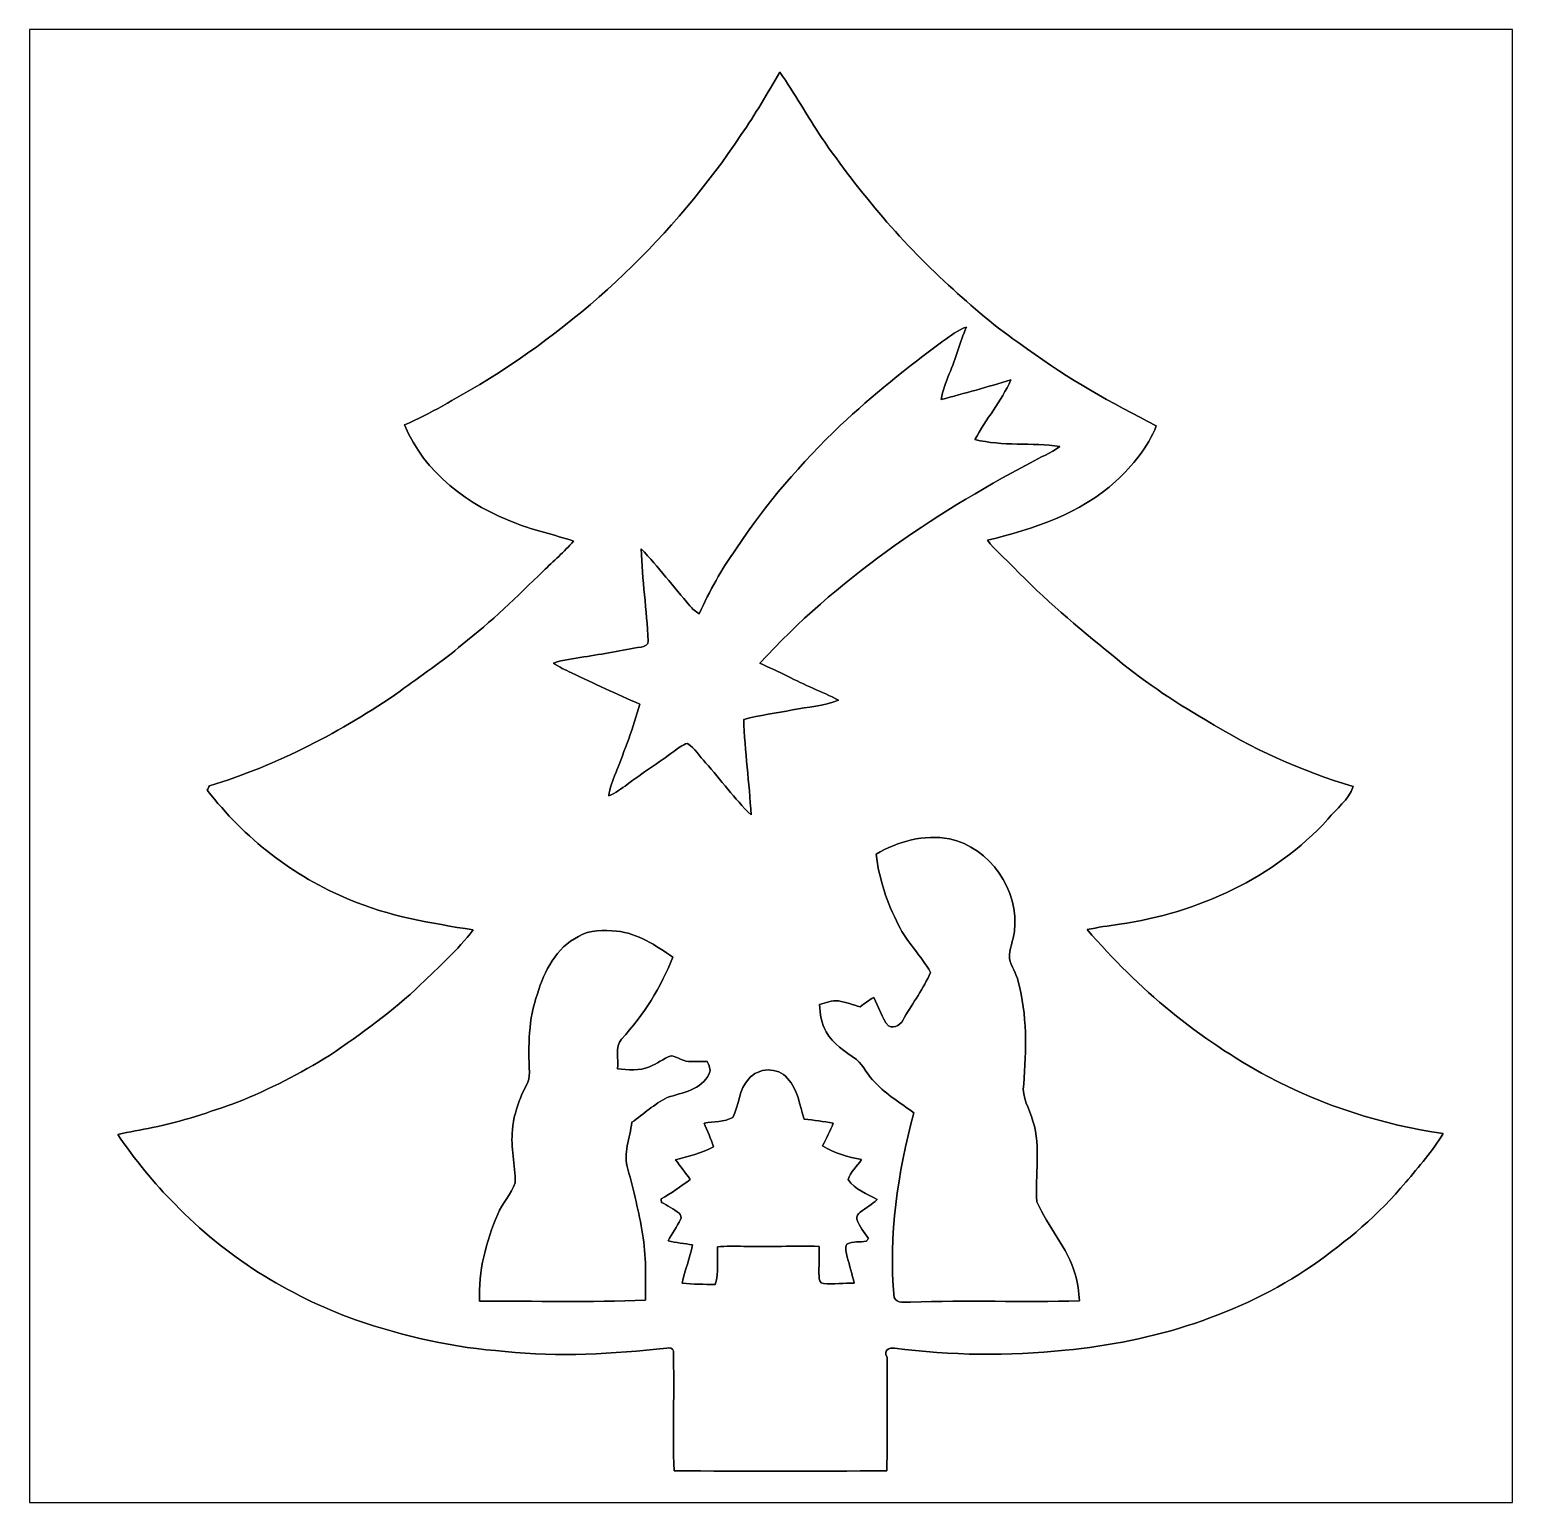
# Model space of a CAD drawing. Header units: centimetres. Extents: x -16.8 to 16.8, y -16.7 to 16.7.
import ezdxf

# ---------------------------------------------------------------- set-up
doc = ezdxf.new("R2010")
doc.units = ezdxf.units.CM
doc.header["$MEASUREMENT"] = 0
doc.layers.add('Layer 1', color=7, linetype='Continuous')

msp = doc.modelspace()

# ---------------------------------------------------------------- linework, layer by layer
at = {"layer": 'Layer 1', "color": 7}
for points, knots in [([(-16.77458, 16.66875), (-16.77458, 16.66875), (16.77458, 16.66875), (16.77458, 16.66875), (16.77458, 16.66875), (16.77458, 16.66875), (16.77458, -16.66875), (16.77458, -16.66875), (16.77458, -16.66875), (16.77458, -16.66875), (-16.77458, -16.66875), (-16.77458, -16.66875), (-16.77458, -16.66875), (-16.77458, -16.66875), (-16.77458, 16.66875), (-16.77458, 16.66875), (-16.77458, 16.66875), (-16.77458, 16.66875), (-16.77458, 16.66875), (-16.77458, 16.66875)], [0, 0, 0, 0, 0.16666667, 0.16666667, 0.16666667, 0.16666667, 0.33333333, 0.33333333, 0.33333333, 0.33333333, 0.5, 0.5, 0.5, 0.5, 0.66666667, 0.66666667, 0.66666667, 0.66666667, 1, 1, 1, 1]), ([(-0.67416, 14.29209), (-2.19816, 12.00115), (-4.23757, 10.06193), (-6.59059, 8.63776), (-6.59059, 8.63776), (-7.15151, 8.32026), (-7.69726, 7.97207), (-8.29345, 7.72125), (-8.29345, 7.72125), (-7.84472, 6.63928), (-6.84036, 5.88257), (-5.76192, 5.4931), (-5.76192, 5.4931), (-5.34282, 5.32059), (-4.89514, 5.23769), (-4.46758, 5.08988), (-4.46758, 5.08988), (-4.67783, 4.84646), (-4.92584, 4.63868), (-5.15338, 4.41254), (-5.15338, 4.41254), (-5.74675, 3.83999), (-6.33166, 3.25543), (-6.98676, 2.75237), (-6.98676, 2.75237), (-7.42738, 2.3622), (-7.92727, 2.05034), (-8.39258, 1.69192), (-8.39258, 1.69192), (-9.71585, 0.77364), (-11.16542, 0.02258), (-12.70847, -0.4505), (-12.70847, -0.4505), (-12.72434, -0.48295), (-12.74022, -0.51611), (-12.75609, -0.54892), (-12.75609, -0.54892), (-11.91754, -1.62384), (-10.81229, -2.50684), (-9.5444, -3.01943), (-9.5444, -3.01943), (-8.65434, -3.40607), (-7.69091, -3.55459), (-6.74088, -3.71087), (-6.74088, -3.71087), (-7.08519, -4.16913), (-7.52228, -4.54625), (-7.92762, -4.94841), (-7.92762, -4.94841), (-8.55557, -5.5559), (-9.27135, -6.06143), (-9.99173, -6.55249), (-9.99173, -6.55249), (-10.65389, -6.96313), (-11.34992, -7.31908), (-12.07206, -7.61153), (-12.07206, -7.61153), (-12.70212, -7.83519), (-13.33818, -8.05039), (-13.99364, -8.18691), (-13.99364, -8.18691), (-14.2561, -8.23842), (-14.52104, -8.27899), (-14.78139, -8.34143), (-14.78139, -8.34143), (-14.39333, -8.90199), (-13.97176, -9.44316), (-13.48211, -9.91905), (-13.48211, -9.91905), (-12.35851, -11.10439), (-10.93188, -11.97681), (-9.404, -12.53984), (-9.404, -12.53984), (-8.30756, -12.90602), (-7.17162, -13.17625), (-6.01521, -13.25069), (-6.01521, -13.25069), (-4.79919, -13.39533), (-3.57293, -13.30325), (-2.35973, -13.17625), (-2.35973, -13.17625), (-2.3047, -13.16602), (-2.21333, -13.1759), (-2.2098, -13.24645), (-2.2098, -13.24645), (-2.18511, -14.1478), (-2.22462, -15.05021), (-2.19393, -15.95226), (-2.19393, -15.95226), (-0.58949, -15.97025), (1.01565, -15.97096), (2.61973, -15.95191), (2.61973, -15.95191), (2.64125, -15.09642), (2.61726, -14.24093), (2.62784, -13.3858), (2.62784, -13.3858), (2.52765, -13.22352), (2.68534, -13.15896), (2.79083, -13.18119), (2.79083, -13.18119), (4.07211, -13.341), (5.3721, -13.3671), (6.65656, -13.22458), (6.65656, -13.22458), (8.63635, -13.0362), (10.60591, -12.43401), (12.25621, -11.30371), (12.25621, -11.30371), (13.02667, -10.76184), (13.75833, -10.15083), (14.36088, -9.42305), (14.36088, -9.42305), (14.66144, -9.06815), (14.97189, -8.71749), (15.21072, -8.31638), (15.21072, -8.31638), (13.82607, -8.12624), (12.4781, -7.68421), (11.24373, -7.0298), (11.24373, -7.0298), (9.68728, -6.19196), (8.30157, -5.04507), (7.15504, -3.7017), (7.15504, -3.7017), (7.39599, -3.65407), (7.63976, -3.61633), (7.88317, -3.5814), (7.88317, -3.5814), (9.65482, -3.33058), (11.38308, -2.53753), (12.59981, -1.20544), (12.59981, -1.20544), (12.79454, -0.96273), (13.06689, -0.77082), (13.17096, -0.46602), (13.17096, -0.46602), (11.99797, -0.11042), (10.86697, 0.38982), (9.83192, 1.0481), (9.83192, 1.0481), (9.08262, 1.47602), (8.36577, 1.96286), (7.70678, 2.5206), (7.70678, 2.5206), (6.93349, 3.14113), (6.17608, 3.78531), (5.48781, 4.50003), (5.48781, 4.50003), (5.28884, 4.70218), (5.06871, 4.88597), (4.89585, 5.1121), (4.89585, 5.1121), (5.93725, 5.36046), (6.99946, 5.71147), (7.80627, 6.44596), (7.80627, 6.44596), (8.17562, 6.80861), (8.5344, 7.20831), (8.71855, 7.69973), (8.71855, 7.69973), (7.71278, 8.21796), (6.71512, 8.763), (5.80531, 9.43927), (5.80531, 9.43927), (5.20771, 9.84074), (4.65067, 10.30076), (4.12432, 10.79112), (4.12432, 10.79112), (2.98838, 11.8043), (2.00589, 12.97834), (1.14124, 14.22894), (1.14124, 14.22894), (0.81844, 14.71471), (0.53622, 15.22836), (0.20108, 15.70531), (0.20108, 15.70531), (-0.08114, 15.22836), (-0.35666, 14.74682), (-0.67416, 14.29209)], [0, 0, 0, 0, 0.02173913, 0.02173913, 0.02173913, 0.02173913, 0.04347826, 0.04347826, 0.04347826, 0.04347826, 0.06521739, 0.06521739, 0.06521739, 0.06521739, 0.08695652, 0.08695652, 0.08695652, 0.08695652, 0.10869565, 0.10869565, 0.10869565, 0.10869565, 0.13043478, 0.13043478, 0.13043478, 0.13043478, 0.15217391, 0.15217391, 0.15217391, 0.15217391, 0.17391304, 0.17391304, 0.17391304, 0.17391304, 0.19565217, 0.19565217, 0.19565217, 0.19565217, 0.2173913, 0.2173913, 0.2173913, 0.2173913, 0.23913043, 0.23913043, 0.23913043, 0.23913043, 0.26086957, 0.26086957, 0.26086957, 0.26086957, 0.2826087, 0.2826087, 0.2826087, 0.2826087, 0.30434783, 0.30434783, 0.30434783, 0.30434783, 0.32608696, 0.32608696, 0.32608696, 0.32608696, 0.34782609, 0.34782609, 0.34782609, 0.34782609, 0.36956522, 0.36956522, 0.36956522, 0.36956522, 0.39130435, 0.39130435, 0.39130435, 0.39130435, 0.41304348, 0.41304348, 0.41304348, 0.41304348, 0.43478261, 0.43478261, 0.43478261, 0.43478261, 0.45652174, 0.45652174, 0.45652174, 0.45652174, 0.47826087, 0.47826087, 0.47826087, 0.47826087, 0.5, 0.5, 0.5, 0.5, 0.52173913, 0.52173913, 0.52173913, 0.52173913, 0.54347826, 0.54347826, 0.54347826, 0.54347826, 0.56521739, 0.56521739, 0.56521739, 0.56521739, 0.58695652, 0.58695652, 0.58695652, 0.58695652, 0.60869565, 0.60869565, 0.60869565, 0.60869565, 0.63043478, 0.63043478, 0.63043478, 0.63043478, 0.65217391, 0.65217391, 0.65217391, 0.65217391, 0.67391304, 0.67391304, 0.67391304, 0.67391304, 0.69565217, 0.69565217, 0.69565217, 0.69565217, 0.7173913, 0.7173913, 0.7173913, 0.7173913, 0.73913043, 0.73913043, 0.73913043, 0.73913043, 0.76086957, 0.76086957, 0.76086957, 0.76086957, 0.7826087, 0.7826087, 0.7826087, 0.7826087, 0.80434783, 0.80434783, 0.80434783, 0.80434783, 0.82608696, 0.82608696, 0.82608696, 0.82608696, 0.84782609, 0.84782609, 0.84782609, 0.84782609, 0.86956522, 0.86956522, 0.86956522, 0.86956522, 0.89130435, 0.89130435, 0.89130435, 0.89130435, 0.91304348, 0.91304348, 0.91304348, 0.91304348, 0.93478261, 0.93478261, 0.93478261, 0.93478261, 0.95652174, 0.95652174, 0.95652174, 0.95652174, 1, 1, 1, 1]), ([(3.88902, 9.61884), (4.06153, 9.73243), (4.22169, 9.87496), (4.42207, 9.93704), (4.42207, 9.93704), (4.27496, 9.58921), (4.18042, 9.22196), (4.03331, 8.87448), (4.03331, 8.87448), (3.95358, 8.68821), (3.88796, 8.49559), (3.84916, 8.29627), (3.84916, 8.29627), (4.37832, 8.43421), (4.90502, 8.58238), (5.4289, 8.73901), (5.4289, 8.73901), (5.21159, 8.25782), (4.86445, 7.85177), (4.61363, 7.38928), (4.61363, 7.38928), (5.24263, 7.23406), (5.90056, 7.32719), (6.53768, 7.23265), (6.53768, 7.23265), (6.33166, 7.08096), (6.09, 6.98959), (5.86846, 6.86435), (5.86846, 6.86435), (3.61879, 5.6709), (1.47426, 4.21464), (-0.25118, 2.32445), (-0.25118, 2.32445), (-0.04128, 2.2292), (0.17074, 2.13748), (0.37606, 2.03165), (0.37606, 2.03165), (0.75071, 1.83515), (1.14688, 1.68275), (1.52541, 1.49401), (1.52541, 1.49401), (1.19874, 1.35184), (0.83397, 1.34197), (0.48895, 1.27), (0.48895, 1.27), (0.12065, 1.19486), (-0.25435, 1.15111), (-0.61807, 1.05622), (-0.61807, 1.05622), (-0.59408, 0.33338), (-0.48542, -0.38312), (-0.45226, -1.1049), (-0.45226, -1.1049), (-0.82726, -0.74154), (-1.13453, -0.31679), (-1.47884, 0.07444), (-1.47884, 0.07444), (-1.61572, 0.21943), (-1.71979, 0.40217), (-1.88983, 0.51188), (-1.88983, 0.51188), (-2.00872, 0.48225), (-2.10256, 0.39793), (-2.20063, 0.32985), (-2.20063, 0.32985), (-2.54459, 0.07126), (-2.91042, -0.15628), (-3.25296, -0.41698), (-3.25296, -0.41698), (-3.38279, -0.51682), (-3.52072, -0.60643), (-3.66783, -0.6791), (-3.66783, -0.6791), (-3.65619, -0.49495), (-3.57823, -0.32597), (-3.51367, -0.15593), (-3.51367, -0.15593), (-3.31223, 0.35525), (-3.11221, 0.86889), (-2.97074, 1.40018), (-2.97074, 1.40018), (-3.48968, 1.62772), (-4.00368, 1.86725), (-4.51556, 2.11102), (-4.51556, 2.11102), (-4.65526, 2.17417), (-4.79354, 2.24084), (-4.92054, 2.32692), (-4.92054, 2.32692), (-4.70112, 2.40912), (-4.46476, 2.42429), (-4.23616, 2.46839), (-4.23616, 2.46839), (-3.80189, 2.53259), (-3.3722, 2.62467), (-2.93829, 2.69275), (-2.93829, 2.69275), (-2.86703, 2.70545), (-2.76648, 2.74426), (-2.77954, 2.83351), (-2.77954, 2.83351), (-2.80846, 3.52884), (-2.91994, 4.21852), (-2.93582, 4.91419), (-2.93582, 4.91419), (-2.5467, 4.50674), (-2.20909, 4.05271), (-1.83833, 3.62867), (-1.83833, 3.62867), (-1.77729, 3.55776), (-1.70427, 3.4985), (-1.62807, 3.44452), (-1.62807, 3.44452), (-1.38783, 3.95605), (-1.12536, 4.45911), (-0.7874, 4.91455), (-0.7874, 4.91455), (-0.12065, 5.93831), (0.69074, 6.86153), (1.5681, 7.70961), (1.5681, 7.70961), (2.30046, 8.39399), (3.08469, 9.02123), (3.88902, 9.61884)], [0, 0, 0, 0, 0.03125, 0.03125, 0.03125, 0.03125, 0.0625, 0.0625, 0.0625, 0.0625, 0.09375, 0.09375, 0.09375, 0.09375, 0.125, 0.125, 0.125, 0.125, 0.15625, 0.15625, 0.15625, 0.15625, 0.1875, 0.1875, 0.1875, 0.1875, 0.21875, 0.21875, 0.21875, 0.21875, 0.25, 0.25, 0.25, 0.25, 0.28125, 0.28125, 0.28125, 0.28125, 0.3125, 0.3125, 0.3125, 0.3125, 0.34375, 0.34375, 0.34375, 0.34375, 0.375, 0.375, 0.375, 0.375, 0.40625, 0.40625, 0.40625, 0.40625, 0.4375, 0.4375, 0.4375, 0.4375, 0.46875, 0.46875, 0.46875, 0.46875, 0.5, 0.5, 0.5, 0.5, 0.53125, 0.53125, 0.53125, 0.53125, 0.5625, 0.5625, 0.5625, 0.5625, 0.59375, 0.59375, 0.59375, 0.59375, 0.625, 0.625, 0.625, 0.625, 0.65625, 0.65625, 0.65625, 0.65625, 0.6875, 0.6875, 0.6875, 0.6875, 0.71875, 0.71875, 0.71875, 0.71875, 0.75, 0.75, 0.75, 0.75, 0.78125, 0.78125, 0.78125, 0.78125, 0.8125, 0.8125, 0.8125, 0.8125, 0.84375, 0.84375, 0.84375, 0.84375, 0.875, 0.875, 0.875, 0.875, 0.90625, 0.90625, 0.90625, 0.90625, 0.9375, 0.9375, 0.9375, 0.9375, 1, 1, 1, 1]), ([(2.37949, -1.99602), (2.87514, -1.70568), (3.46322, -1.5427), (4.03719, -1.64712), (4.03719, -1.64712), (4.95829, -1.84785), (5.62363, -2.81481), (5.50686, -3.74544), (5.50686, -3.74544), (5.47511, -3.9497), (5.39538, -4.14549), (5.39327, -4.35434), (5.39327, -4.35434), (5.43278, -4.53813), (5.55166, -4.69371), (5.59541, -4.87715), (5.59541, -4.87715), (5.79755, -5.63351), (5.77744, -6.42902), (5.71888, -7.20372), (5.71888, -7.20372), (5.66173, -7.50605), (5.86211, -7.7597), (5.92772, -8.04051), (5.92772, -8.04051), (6.11187, -8.63459), (5.97076, -9.26112), (6.01698, -9.86825), (6.01698, -9.86825), (6.26604, -10.4327), (6.70772, -10.90189), (6.8834, -11.50161), (6.8834, -11.50161), (6.95149, -11.6967), (6.95607, -11.90413), (6.98147, -12.10804), (6.98147, -12.10804), (5.70724, -12.14437), (4.43124, -12.09005), (3.15701, -12.13379), (3.15701, -12.13379), (3.04659, -12.12815), (2.84339, -12.17718), (2.79047, -12.0329), (2.79047, -12.0329), (2.6416, -10.62708), (2.87761, -9.20856), (3.22827, -7.8486), (3.22827, -7.8486), (2.93335, -7.62706), (2.6102, -7.44044), (2.35797, -7.16739), (2.35797, -7.16739), (2.19287, -7.01181), (2.10009, -6.79556), (1.93181, -6.64457), (1.93181, -6.64457), (1.68557, -6.45866), (1.39524, -6.30343), (1.25166, -6.01557), (1.25166, -6.01557), (1.12818, -5.83283), (1.11866, -5.61058), (1.09538, -5.39926), (1.09538, -5.39926), (1.23578, -5.35905), (1.38007, -5.30401), (1.52859, -5.31777), (1.52859, -5.31777), (1.6951, -5.34705), (1.85526, -5.40561), (2.01718, -5.45394), (2.01718, -5.45394), (2.11279, -5.37316), (2.21368, -5.29837), (2.32551, -5.24087), (2.32551, -5.24087), (2.43911, -5.45218), (2.49802, -5.69842), (2.65501, -5.88327), (2.65501, -5.88327), (2.79259, -5.96265), (2.96827, -5.83353), (3.0159, -5.69842), (3.0159, -5.69842), (3.21486, -5.35658), (3.45158, -5.0352), (3.61209, -4.67254), (3.61209, -4.67254), (3.40289, -4.29578), (3.07587, -3.99133), (2.88466, -3.60045), (2.88466, -3.60045), (2.63031, -3.09809), (2.4444, -2.55693), (2.37949, -1.99602)], [0, 0, 0, 0, 0.04, 0.04, 0.04, 0.04, 0.08, 0.08, 0.08, 0.08, 0.12, 0.12, 0.12, 0.12, 0.16, 0.16, 0.16, 0.16, 0.2, 0.2, 0.2, 0.2, 0.24, 0.24, 0.24, 0.24, 0.28, 0.28, 0.28, 0.28, 0.32, 0.32, 0.32, 0.32, 0.36, 0.36, 0.36, 0.36, 0.4, 0.4, 0.4, 0.4, 0.44, 0.44, 0.44, 0.44, 0.48, 0.48, 0.48, 0.48, 0.52, 0.52, 0.52, 0.52, 0.56, 0.56, 0.56, 0.56, 0.6, 0.6, 0.6, 0.6, 0.64, 0.64, 0.64, 0.64, 0.68, 0.68, 0.68, 0.68, 0.72, 0.72, 0.72, 0.72, 0.76, 0.76, 0.76, 0.76, 0.8, 0.8, 0.8, 0.8, 0.84, 0.84, 0.84, 0.84, 0.88, 0.88, 0.88, 0.88, 0.92, 0.92, 0.92, 0.92, 1, 1, 1, 1]), ([(-4.35751, -3.86151), (-4.10281, -3.69782), (-3.78354, -3.71404), (-3.49462, -3.73803), (-3.49462, -3.73803), (-3.01696, -3.78636), (-2.60562, -4.06118), (-2.22144, -4.32752), (-2.22144, -4.32752), (-2.49308, -5.00839), (-2.87937, -5.6448), (-3.38102, -6.18102), (-3.38102, -6.18102), (-3.54189, -6.35988), (-3.43676, -6.63681), (-3.47239, -6.85377), (-3.47239, -6.85377), (-3.23109, -6.87458), (-2.97956, -6.90739), (-2.74955, -6.80685), (-2.74955, -6.80685), (-2.57387, -6.75322), (-2.43911, -6.61176), (-2.26166, -6.56414), (-2.26166, -6.56414), (-2.1403, -6.57754), (-2.04011, -6.65127), (-1.92511, -6.68302), (-1.92511, -6.68302), (-1.7653, -6.69114), (-1.60373, -6.68831), (-1.44286, -6.6862), (-1.44286, -6.6862), (-1.41464, -6.77298), (-1.34408, -6.86929), (-1.39771, -6.95995), (-1.39771, -6.95995), (-1.56598, -7.33601), (-2.00519, -7.39105), (-2.34844, -7.50358), (-2.34844, -7.50358), (-2.63807, -7.65563), (-2.88466, -7.87329), (-3.14678, -8.06591), (-3.14678, -8.06591), (-3.19405, -8.41693), (-3.35245, -8.77535), (-3.23885, -9.12954), (-3.23885, -9.12954), (-3.10444, -9.61072), (-2.99226, -10.09791), (-2.90477, -10.59004), (-2.90477, -10.59004), (-2.82116, -11.08569), (-2.8388, -11.59016), (-2.83916, -12.09111), (-2.83916, -12.09111), (-4.08975, -12.14826), (-5.34282, -12.10557), (-6.59412, -12.11686), (-6.59412, -12.11686), (-6.62728, -11.43811), (-6.4449, -10.76784), (-6.18349, -10.14765), (-6.18349, -10.14765), (-6.07942, -9.89365), (-5.87163, -9.69327), (-5.78732, -9.43222), (-5.78732, -9.43222), (-5.78379, -9.03287), (-5.89844, -8.63565), (-5.84729, -8.23595), (-5.84729, -8.23595), (-5.836, -7.97913), (-5.75345, -7.73289), (-5.66349, -7.49512), (-5.66349, -7.49512), (-5.59364, -7.31026), (-5.45183, -7.14834), (-5.4677, -6.93737), (-5.4677, -6.93737), (-5.49346, -6.34048), (-5.48993, -5.72699), (-5.28708, -5.15726), (-5.28708, -5.15726), (-5.12868, -4.64326), (-4.86093, -4.11057), (-4.35751, -3.86151)], [0, 0, 0, 0, 0.04347826, 0.04347826, 0.04347826, 0.04347826, 0.08695652, 0.08695652, 0.08695652, 0.08695652, 0.13043478, 0.13043478, 0.13043478, 0.13043478, 0.17391304, 0.17391304, 0.17391304, 0.17391304, 0.2173913, 0.2173913, 0.2173913, 0.2173913, 0.26086957, 0.26086957, 0.26086957, 0.26086957, 0.30434783, 0.30434783, 0.30434783, 0.30434783, 0.34782609, 0.34782609, 0.34782609, 0.34782609, 0.39130435, 0.39130435, 0.39130435, 0.39130435, 0.43478261, 0.43478261, 0.43478261, 0.43478261, 0.47826087, 0.47826087, 0.47826087, 0.47826087, 0.52173913, 0.52173913, 0.52173913, 0.52173913, 0.56521739, 0.56521739, 0.56521739, 0.56521739, 0.60869565, 0.60869565, 0.60869565, 0.60869565, 0.65217391, 0.65217391, 0.65217391, 0.65217391, 0.69565217, 0.69565217, 0.69565217, 0.69565217, 0.73913043, 0.73913043, 0.73913043, 0.73913043, 0.7826087, 0.7826087, 0.7826087, 0.7826087, 0.82608696, 0.82608696, 0.82608696, 0.82608696, 0.86956522, 0.86956522, 0.86956522, 0.86956522, 0.91304348, 0.91304348, 0.91304348, 0.91304348, 1, 1, 1, 1]), ([(-0.50271, -7.08272), (-0.29281, -6.82554), (0.15875, -6.8072), (0.37253, -7.07108), (0.37253, -7.07108), (0.61524, -7.3212), (0.63923, -7.67891), (0.75318, -7.99112), (0.75318, -7.99112), (0.97084, -8.0197), (1.18851, -8.04827), (1.40547, -8.0832), (1.40547, -8.0832), (1.34408, -8.26206), (1.25024, -8.42716), (1.16805, -8.59684), (1.16805, -8.59684), (1.43757, -8.76265), (1.74025, -8.85543), (2.04929, -8.91081), (2.04929, -8.91081), (1.95263, -9.06357), (1.79141, -9.18104), (1.74378, -9.36096), (1.74378, -9.36096), (1.89971, -9.58709), (2.17346, -9.68446), (2.40559, -9.81463), (2.40559, -9.81463), (2.28847, -9.9254), (2.14595, -10.00231), (2.02001, -10.10144), (2.02001, -10.10144), (1.97344, -10.13813), (1.92405, -10.1981), (1.94486, -10.26125), (1.94486, -10.26125), (1.99143, -10.42599), (2.11208, -10.55511), (2.2038, -10.69622), (2.2038, -10.69622), (2.19251, -10.71174), (2.16994, -10.74244), (2.15865, -10.75796), (2.15865, -10.75796), (2.01224, -10.77807), (1.85455, -10.76219), (1.71556, -10.82181), (1.71556, -10.82181), (1.6704, -10.916), (1.70145, -11.02148), (1.72544, -11.11709), (1.72544, -11.11709), (1.77941, -11.31394), (1.83586, -11.50973), (1.88454, -11.70869), (1.88454, -11.70869), (1.65206, -11.69952), (1.41852, -11.73515), (1.18674, -11.71257), (1.18674, -11.71257), (1.10208, -11.71187), (1.09291, -11.61874), (1.08761, -11.55488), (1.08761, -11.55488), (1.07915, -11.32734), (1.09679, -11.10086), (1.08832, -10.87367), (1.08832, -10.87367), (0.51964, -10.85215), (-0.04974, -10.8966), (-0.61842, -10.87332), (-0.61842, -10.87332), (-0.81703, -10.86167), (-1.016, -10.87014), (-1.21426, -10.88108), (-1.21426, -10.88108), (-1.21426, -11.16612), (-1.18251, -11.46069), (-1.26118, -11.73974), (-1.26118, -11.73974), (-1.51059, -11.73057), (-1.76036, -11.73551), (-2.00836, -11.70834), (-2.00836, -11.70834), (-1.95086, -11.41307), (-1.83198, -11.13437), (-1.77659, -10.8391), (-1.77659, -10.8391), (-1.96074, -10.81405), (-2.14418, -10.78442), (-2.32692, -10.7509), (-2.32692, -10.7509), (-2.24931, -10.58051), (-2.12266, -10.43728), (-2.04788, -10.26583), (-2.04788, -10.26583), (-2.01754, -10.2168), (-2.04576, -10.16176), (-2.08033, -10.12507), (-2.08033, -10.12507), (-2.20239, -10.02594), (-2.33856, -9.94869), (-2.47791, -9.87778), (-2.47791, -9.87778), (-2.47968, -9.85873), (-2.48356, -9.81992), (-2.48532, -9.80052), (-2.48532, -9.80052), (-2.25743, -9.66576), (-2.03588, -9.51971), (-1.82563, -9.35884), (-1.82563, -9.35884), (-1.93428, -9.20856), (-2.05176, -9.06427), (-2.15865, -8.91293), (-2.15865, -8.91293), (-1.86549, -8.84379), (-1.57445, -8.75877), (-1.30387, -8.62436), (-1.30387, -8.62436), (-1.35749, -8.43739), (-1.44039, -8.261), (-1.51377, -8.08143), (-1.51377, -8.08143), (-1.30069, -8.04404), (-1.05481, -8.06626), (-0.86431, -7.95479), (-0.86431, -7.95479), (-0.71684, -7.67786), (-0.73413, -7.31732), (-0.50271, -7.08272)], [0, 0, 0, 0, 0.02941176, 0.02941176, 0.02941176, 0.02941176, 0.05882353, 0.05882353, 0.05882353, 0.05882353, 0.08823529, 0.08823529, 0.08823529, 0.08823529, 0.11764706, 0.11764706, 0.11764706, 0.11764706, 0.14705882, 0.14705882, 0.14705882, 0.14705882, 0.17647059, 0.17647059, 0.17647059, 0.17647059, 0.20588235, 0.20588235, 0.20588235, 0.20588235, 0.23529412, 0.23529412, 0.23529412, 0.23529412, 0.26470588, 0.26470588, 0.26470588, 0.26470588, 0.29411765, 0.29411765, 0.29411765, 0.29411765, 0.32352941, 0.32352941, 0.32352941, 0.32352941, 0.35294118, 0.35294118, 0.35294118, 0.35294118, 0.38235294, 0.38235294, 0.38235294, 0.38235294, 0.41176471, 0.41176471, 0.41176471, 0.41176471, 0.44117647, 0.44117647, 0.44117647, 0.44117647, 0.47058824, 0.47058824, 0.47058824, 0.47058824, 0.5, 0.5, 0.5, 0.5, 0.52941176, 0.52941176, 0.52941176, 0.52941176, 0.55882353, 0.55882353, 0.55882353, 0.55882353, 0.58823529, 0.58823529, 0.58823529, 0.58823529, 0.61764706, 0.61764706, 0.61764706, 0.61764706, 0.64705882, 0.64705882, 0.64705882, 0.64705882, 0.67647059, 0.67647059, 0.67647059, 0.67647059, 0.70588235, 0.70588235, 0.70588235, 0.70588235, 0.73529412, 0.73529412, 0.73529412, 0.73529412, 0.76470588, 0.76470588, 0.76470588, 0.76470588, 0.79411765, 0.79411765, 0.79411765, 0.79411765, 0.82352941, 0.82352941, 0.82352941, 0.82352941, 0.85294118, 0.85294118, 0.85294118, 0.85294118, 0.88235294, 0.88235294, 0.88235294, 0.88235294, 0.91176471, 0.91176471, 0.91176471, 0.91176471, 0.94117647, 0.94117647, 0.94117647, 0.94117647, 1, 1, 1, 1])]:
    msp.add_open_spline(points, degree=3, knots=knots, dxfattribs=at)
at = {"layer": 'Layer 1', "color": 253}
for points, knots in [([(-0.67416, 14.29209), (-0.35666, 14.74682), (-0.08114, 15.22836), (0.20108, 15.70531), (0.20108, 15.70531), (0.53622, 15.22836), (0.81844, 14.71471), (1.14124, 14.22894), (1.14124, 14.22894), (2.00589, 12.97834), (2.98838, 11.8043), (4.12432, 10.79112), (4.12432, 10.79112), (4.65067, 10.30076), (5.20771, 9.84074), (5.80531, 9.43927), (5.80531, 9.43927), (6.71512, 8.763), (7.71278, 8.21796), (8.71855, 7.69973), (8.71855, 7.69973), (8.5344, 7.20831), (8.17562, 6.80861), (7.80627, 6.44596), (7.80627, 6.44596), (6.99946, 5.71147), (5.93725, 5.36046), (4.89585, 5.1121), (4.89585, 5.1121), (5.06871, 4.88597), (5.28884, 4.70218), (5.48781, 4.50003), (5.48781, 4.50003), (6.17608, 3.78531), (6.93349, 3.14113), (7.70678, 2.5206), (7.70678, 2.5206), (8.36577, 1.96286), (9.08262, 1.47602), (9.83192, 1.0481), (9.83192, 1.0481), (10.86697, 0.38982), (11.99797, -0.11042), (13.17096, -0.46602), (13.17096, -0.46602), (13.06689, -0.77082), (12.79454, -0.96273), (12.59981, -1.20544), (12.59981, -1.20544), (11.38308, -2.53753), (9.65482, -3.33058), (7.88317, -3.5814), (7.88317, -3.5814), (7.63976, -3.61633), (7.39599, -3.65407), (7.15504, -3.7017), (7.15504, -3.7017), (8.30157, -5.04507), (9.68728, -6.19196), (11.24373, -7.0298), (11.24373, -7.0298), (12.4781, -7.68421), (13.82607, -8.12624), (15.21072, -8.31638), (15.21072, -8.31638), (14.97189, -8.71749), (14.66144, -9.06815), (14.36088, -9.42305), (14.36088, -9.42305), (13.75833, -10.15083), (13.02667, -10.76184), (12.25621, -11.30371), (12.25621, -11.30371), (10.60591, -12.43401), (8.63635, -13.0362), (6.65656, -13.22458), (6.65656, -13.22458), (5.3721, -13.3671), (4.07211, -13.341), (2.79083, -13.18119), (2.79083, -13.18119), (2.68534, -13.15896), (2.52765, -13.22352), (2.62784, -13.3858), (2.62784, -13.3858), (2.61726, -14.24093), (2.64125, -15.09642), (2.61973, -15.95191), (2.61973, -15.95191), (1.01565, -15.97096), (-0.58949, -15.97025), (-2.19393, -15.95226), (-2.19393, -15.95226), (-2.22462, -15.05021), (-2.18511, -14.1478), (-2.2098, -13.24645), (-2.2098, -13.24645), (-2.21333, -13.1759), (-2.3047, -13.16602), (-2.35973, -13.17625), (-2.35973, -13.17625), (-3.57293, -13.30325), (-4.79919, -13.39533), (-6.01521, -13.25069), (-6.01521, -13.25069), (-7.17162, -13.17625), (-8.30756, -12.90602), (-9.404, -12.53984), (-9.404, -12.53984), (-10.93188, -11.97681), (-12.35851, -11.10439), (-13.48211, -9.91905), (-13.48211, -9.91905), (-13.97176, -9.44316), (-14.39333, -8.90199), (-14.78139, -8.34143), (-14.78139, -8.34143), (-14.52104, -8.27899), (-14.2561, -8.23842), (-13.99364, -8.18691), (-13.99364, -8.18691), (-13.33818, -8.05039), (-12.70212, -7.83519), (-12.07206, -7.61153), (-12.07206, -7.61153), (-11.34992, -7.31908), (-10.65389, -6.96313), (-9.99173, -6.55249), (-9.99173, -6.55249), (-9.27135, -6.06143), (-8.55557, -5.5559), (-7.92762, -4.94841), (-7.92762, -4.94841), (-7.52228, -4.54625), (-7.08519, -4.16913), (-6.74088, -3.71087), (-6.74088, -3.71087), (-7.69091, -3.55459), (-8.65434, -3.40607), (-9.5444, -3.01943), (-9.5444, -3.01943), (-10.81229, -2.50684), (-11.91754, -1.62384), (-12.75609, -0.54892), (-12.75609, -0.54892), (-12.74022, -0.51611), (-12.72434, -0.48295), (-12.70847, -0.4505), (-12.70847, -0.4505), (-11.16542, 0.02258), (-9.71585, 0.77364), (-8.39258, 1.69192), (-8.39258, 1.69192), (-7.92727, 2.05034), (-7.42738, 2.3622), (-6.98676, 2.75237), (-6.98676, 2.75237), (-6.33166, 3.25543), (-5.74675, 3.83999), (-5.15338, 4.41254), (-5.15338, 4.41254), (-4.92584, 4.63868), (-4.67783, 4.84646), (-4.46758, 5.08988), (-4.46758, 5.08988), (-4.89514, 5.23769), (-5.34282, 5.32059), (-5.76192, 5.4931), (-5.76192, 5.4931), (-6.84036, 5.88257), (-7.84472, 6.63928), (-8.29345, 7.72125), (-8.29345, 7.72125), (-7.69726, 7.97207), (-7.15151, 8.32026), (-6.59059, 8.63776), (-6.59059, 8.63776), (-4.23757, 10.06193), (-2.19816, 12.00115), (-0.67416, 14.29209), (-0.67416, 14.29209), (-0.67416, 14.29209), (-0.67416, 14.29209), (-0.67416, 14.29209)], [0, 0, 0, 0, 0.0212766, 0.0212766, 0.0212766, 0.0212766, 0.04255319, 0.04255319, 0.04255319, 0.04255319, 0.06382979, 0.06382979, 0.06382979, 0.06382979, 0.08510638, 0.08510638, 0.08510638, 0.08510638, 0.10638298, 0.10638298, 0.10638298, 0.10638298, 0.12765957, 0.12765957, 0.12765957, 0.12765957, 0.14893617, 0.14893617, 0.14893617, 0.14893617, 0.17021277, 0.17021277, 0.17021277, 0.17021277, 0.19148936, 0.19148936, 0.19148936, 0.19148936, 0.21276596, 0.21276596, 0.21276596, 0.21276596, 0.23404255, 0.23404255, 0.23404255, 0.23404255, 0.25531915, 0.25531915, 0.25531915, 0.25531915, 0.27659574, 0.27659574, 0.27659574, 0.27659574, 0.29787234, 0.29787234, 0.29787234, 0.29787234, 0.31914894, 0.31914894, 0.31914894, 0.31914894, 0.34042553, 0.34042553, 0.34042553, 0.34042553, 0.36170213, 0.36170213, 0.36170213, 0.36170213, 0.38297872, 0.38297872, 0.38297872, 0.38297872, 0.40425532, 0.40425532, 0.40425532, 0.40425532, 0.42553191, 0.42553191, 0.42553191, 0.42553191, 0.44680851, 0.44680851, 0.44680851, 0.44680851, 0.46808511, 0.46808511, 0.46808511, 0.46808511, 0.4893617, 0.4893617, 0.4893617, 0.4893617, 0.5106383, 0.5106383, 0.5106383, 0.5106383, 0.53191489, 0.53191489, 0.53191489, 0.53191489, 0.55319149, 0.55319149, 0.55319149, 0.55319149, 0.57446809, 0.57446809, 0.57446809, 0.57446809, 0.59574468, 0.59574468, 0.59574468, 0.59574468, 0.61702128, 0.61702128, 0.61702128, 0.61702128, 0.63829787, 0.63829787, 0.63829787, 0.63829787, 0.65957447, 0.65957447, 0.65957447, 0.65957447, 0.68085106, 0.68085106, 0.68085106, 0.68085106, 0.70212766, 0.70212766, 0.70212766, 0.70212766, 0.72340426, 0.72340426, 0.72340426, 0.72340426, 0.74468085, 0.74468085, 0.74468085, 0.74468085, 0.76595745, 0.76595745, 0.76595745, 0.76595745, 0.78723404, 0.78723404, 0.78723404, 0.78723404, 0.80851064, 0.80851064, 0.80851064, 0.80851064, 0.82978723, 0.82978723, 0.82978723, 0.82978723, 0.85106383, 0.85106383, 0.85106383, 0.85106383, 0.87234043, 0.87234043, 0.87234043, 0.87234043, 0.89361702, 0.89361702, 0.89361702, 0.89361702, 0.91489362, 0.91489362, 0.91489362, 0.91489362, 0.93617021, 0.93617021, 0.93617021, 0.93617021, 0.95744681, 0.95744681, 0.95744681, 0.95744681, 1, 1, 1, 1]), ([(3.88902, 9.61884), (3.08469, 9.02123), (2.30046, 8.39399), (1.5681, 7.70961), (1.5681, 7.70961), (0.69074, 6.86153), (-0.12065, 5.93831), (-0.7874, 4.91455), (-0.7874, 4.91455), (-1.12536, 4.45911), (-1.38783, 3.95605), (-1.62807, 3.44452), (-1.62807, 3.44452), (-1.70427, 3.4985), (-1.77729, 3.55776), (-1.83833, 3.62867), (-1.83833, 3.62867), (-2.20909, 4.05271), (-2.5467, 4.50674), (-2.93582, 4.91419), (-2.93582, 4.91419), (-2.91994, 4.21852), (-2.80846, 3.52884), (-2.77954, 2.83351), (-2.77954, 2.83351), (-2.76648, 2.74426), (-2.86703, 2.70545), (-2.93829, 2.69275), (-2.93829, 2.69275), (-3.3722, 2.62467), (-3.80189, 2.53259), (-4.23616, 2.46839), (-4.23616, 2.46839), (-4.46476, 2.42429), (-4.70112, 2.40912), (-4.92054, 2.32692), (-4.92054, 2.32692), (-4.79354, 2.24084), (-4.65526, 2.17417), (-4.51556, 2.11102), (-4.51556, 2.11102), (-4.00368, 1.86725), (-3.48968, 1.62772), (-2.97074, 1.40018), (-2.97074, 1.40018), (-3.11221, 0.86889), (-3.31223, 0.35525), (-3.51367, -0.15593), (-3.51367, -0.15593), (-3.57823, -0.32597), (-3.65619, -0.49495), (-3.66783, -0.6791), (-3.66783, -0.6791), (-3.52072, -0.60643), (-3.38279, -0.51682), (-3.25296, -0.41698), (-3.25296, -0.41698), (-2.91042, -0.15628), (-2.54459, 0.07126), (-2.20063, 0.32985), (-2.20063, 0.32985), (-2.10256, 0.39793), (-2.00872, 0.48225), (-1.88983, 0.51188), (-1.88983, 0.51188), (-1.71979, 0.40217), (-1.61572, 0.21943), (-1.47884, 0.07444), (-1.47884, 0.07444), (-1.13453, -0.31679), (-0.82726, -0.74154), (-0.45226, -1.1049), (-0.45226, -1.1049), (-0.48542, -0.38312), (-0.59408, 0.33338), (-0.61807, 1.05622), (-0.61807, 1.05622), (-0.25435, 1.15111), (0.12065, 1.19486), (0.48895, 1.27), (0.48895, 1.27), (0.83397, 1.34197), (1.19874, 1.35184), (1.52541, 1.49401), (1.52541, 1.49401), (1.14688, 1.68275), (0.75071, 1.83515), (0.37606, 2.03165), (0.37606, 2.03165), (0.17074, 2.13748), (-0.04128, 2.2292), (-0.25118, 2.32445), (-0.25118, 2.32445), (1.47426, 4.21464), (3.61879, 5.6709), (5.86846, 6.86435), (5.86846, 6.86435), (6.09, 6.98959), (6.33166, 7.08096), (6.53768, 7.23265), (6.53768, 7.23265), (5.90056, 7.32719), (5.24263, 7.23406), (4.61363, 7.38928), (4.61363, 7.38928), (4.86445, 7.85177), (5.21159, 8.25782), (5.4289, 8.73901), (5.4289, 8.73901), (4.90502, 8.58238), (4.37832, 8.43421), (3.84916, 8.29627), (3.84916, 8.29627), (3.88796, 8.49559), (3.95358, 8.68821), (4.03331, 8.87448), (4.03331, 8.87448), (4.18042, 9.22196), (4.27496, 9.58921), (4.42207, 9.93704), (4.42207, 9.93704), (4.22169, 9.87496), (4.06153, 9.73243), (3.88902, 9.61884), (3.88902, 9.61884), (3.88902, 9.61884), (3.88902, 9.61884), (3.88902, 9.61884)], [0, 0, 0, 0, 0.03030303, 0.03030303, 0.03030303, 0.03030303, 0.06060606, 0.06060606, 0.06060606, 0.06060606, 0.09090909, 0.09090909, 0.09090909, 0.09090909, 0.12121212, 0.12121212, 0.12121212, 0.12121212, 0.15151515, 0.15151515, 0.15151515, 0.15151515, 0.18181818, 0.18181818, 0.18181818, 0.18181818, 0.21212121, 0.21212121, 0.21212121, 0.21212121, 0.24242424, 0.24242424, 0.24242424, 0.24242424, 0.27272727, 0.27272727, 0.27272727, 0.27272727, 0.3030303, 0.3030303, 0.3030303, 0.3030303, 0.33333333, 0.33333333, 0.33333333, 0.33333333, 0.36363636, 0.36363636, 0.36363636, 0.36363636, 0.39393939, 0.39393939, 0.39393939, 0.39393939, 0.42424242, 0.42424242, 0.42424242, 0.42424242, 0.45454545, 0.45454545, 0.45454545, 0.45454545, 0.48484848, 0.48484848, 0.48484848, 0.48484848, 0.51515152, 0.51515152, 0.51515152, 0.51515152, 0.54545455, 0.54545455, 0.54545455, 0.54545455, 0.57575758, 0.57575758, 0.57575758, 0.57575758, 0.60606061, 0.60606061, 0.60606061, 0.60606061, 0.63636364, 0.63636364, 0.63636364, 0.63636364, 0.66666667, 0.66666667, 0.66666667, 0.66666667, 0.6969697, 0.6969697, 0.6969697, 0.6969697, 0.72727273, 0.72727273, 0.72727273, 0.72727273, 0.75757576, 0.75757576, 0.75757576, 0.75757576, 0.78787879, 0.78787879, 0.78787879, 0.78787879, 0.81818182, 0.81818182, 0.81818182, 0.81818182, 0.84848485, 0.84848485, 0.84848485, 0.84848485, 0.87878788, 0.87878788, 0.87878788, 0.87878788, 0.90909091, 0.90909091, 0.90909091, 0.90909091, 0.93939394, 0.93939394, 0.93939394, 0.93939394, 1, 1, 1, 1]), ([(2.37949, -1.99602), (2.4444, -2.55693), (2.63031, -3.09809), (2.88466, -3.60045), (2.88466, -3.60045), (3.07587, -3.99133), (3.40289, -4.29578), (3.61209, -4.67254), (3.61209, -4.67254), (3.45158, -5.0352), (3.21486, -5.35658), (3.0159, -5.69842), (3.0159, -5.69842), (2.96827, -5.83353), (2.79259, -5.96265), (2.65501, -5.88327), (2.65501, -5.88327), (2.49802, -5.69842), (2.43911, -5.45218), (2.32551, -5.24087), (2.32551, -5.24087), (2.21368, -5.29837), (2.11279, -5.37316), (2.01718, -5.45394), (2.01718, -5.45394), (1.85526, -5.40561), (1.6951, -5.34705), (1.52859, -5.31777), (1.52859, -5.31777), (1.38007, -5.30401), (1.23578, -5.35905), (1.09538, -5.39926), (1.09538, -5.39926), (1.11866, -5.61058), (1.12818, -5.83283), (1.25166, -6.01557), (1.25166, -6.01557), (1.39524, -6.30343), (1.68557, -6.45866), (1.93181, -6.64457), (1.93181, -6.64457), (2.10009, -6.79556), (2.19287, -7.01181), (2.35797, -7.16739), (2.35797, -7.16739), (2.6102, -7.44044), (2.93335, -7.62706), (3.22827, -7.8486), (3.22827, -7.8486), (2.87761, -9.20856), (2.6416, -10.62708), (2.79047, -12.0329), (2.79047, -12.0329), (2.84339, -12.17718), (3.04659, -12.12815), (3.15701, -12.13379), (3.15701, -12.13379), (4.43124, -12.09005), (5.70724, -12.14437), (6.98147, -12.10804), (6.98147, -12.10804), (6.95607, -11.90413), (6.95149, -11.6967), (6.8834, -11.50161), (6.8834, -11.50161), (6.70772, -10.90189), (6.26604, -10.4327), (6.01698, -9.86825), (6.01698, -9.86825), (5.97076, -9.26112), (6.11187, -8.63459), (5.92772, -8.04051), (5.92772, -8.04051), (5.86211, -7.7597), (5.66173, -7.50605), (5.71888, -7.20372), (5.71888, -7.20372), (5.77744, -6.42902), (5.79755, -5.63351), (5.59541, -4.87715), (5.59541, -4.87715), (5.55166, -4.69371), (5.43278, -4.53813), (5.39327, -4.35434), (5.39327, -4.35434), (5.39538, -4.14549), (5.47511, -3.9497), (5.50686, -3.74544), (5.50686, -3.74544), (5.62363, -2.81481), (4.95829, -1.84785), (4.03719, -1.64712), (4.03719, -1.64712), (3.46322, -1.5427), (2.87514, -1.70568), (2.37949, -1.99602), (2.37949, -1.99602), (2.37949, -1.99602), (2.37949, -1.99602), (2.37949, -1.99602)], [0, 0, 0, 0, 0.03846154, 0.03846154, 0.03846154, 0.03846154, 0.07692308, 0.07692308, 0.07692308, 0.07692308, 0.11538462, 0.11538462, 0.11538462, 0.11538462, 0.15384615, 0.15384615, 0.15384615, 0.15384615, 0.19230769, 0.19230769, 0.19230769, 0.19230769, 0.23076923, 0.23076923, 0.23076923, 0.23076923, 0.26923077, 0.26923077, 0.26923077, 0.26923077, 0.30769231, 0.30769231, 0.30769231, 0.30769231, 0.34615385, 0.34615385, 0.34615385, 0.34615385, 0.38461538, 0.38461538, 0.38461538, 0.38461538, 0.42307692, 0.42307692, 0.42307692, 0.42307692, 0.46153846, 0.46153846, 0.46153846, 0.46153846, 0.5, 0.5, 0.5, 0.5, 0.53846154, 0.53846154, 0.53846154, 0.53846154, 0.57692308, 0.57692308, 0.57692308, 0.57692308, 0.61538462, 0.61538462, 0.61538462, 0.61538462, 0.65384615, 0.65384615, 0.65384615, 0.65384615, 0.69230769, 0.69230769, 0.69230769, 0.69230769, 0.73076923, 0.73076923, 0.73076923, 0.73076923, 0.76923077, 0.76923077, 0.76923077, 0.76923077, 0.80769231, 0.80769231, 0.80769231, 0.80769231, 0.84615385, 0.84615385, 0.84615385, 0.84615385, 0.88461538, 0.88461538, 0.88461538, 0.88461538, 0.92307692, 0.92307692, 0.92307692, 0.92307692, 1, 1, 1, 1]), ([(-4.35751, -3.86151), (-4.86093, -4.11057), (-5.12868, -4.64326), (-5.28708, -5.15726), (-5.28708, -5.15726), (-5.48993, -5.72699), (-5.49346, -6.34048), (-5.4677, -6.93737), (-5.4677, -6.93737), (-5.45183, -7.14834), (-5.59364, -7.31026), (-5.66349, -7.49512), (-5.66349, -7.49512), (-5.75345, -7.73289), (-5.836, -7.97913), (-5.84729, -8.23595), (-5.84729, -8.23595), (-5.89844, -8.63565), (-5.78379, -9.03287), (-5.78732, -9.43222), (-5.78732, -9.43222), (-5.87163, -9.69327), (-6.07942, -9.89365), (-6.18349, -10.14765), (-6.18349, -10.14765), (-6.4449, -10.76784), (-6.62728, -11.43811), (-6.59412, -12.11686), (-6.59412, -12.11686), (-5.34282, -12.10557), (-4.08975, -12.14826), (-2.83916, -12.09111), (-2.83916, -12.09111), (-2.8388, -11.59016), (-2.82116, -11.08569), (-2.90477, -10.59004), (-2.90477, -10.59004), (-2.99226, -10.09791), (-3.10444, -9.61072), (-3.23885, -9.12954), (-3.23885, -9.12954), (-3.35245, -8.77535), (-3.19405, -8.41693), (-3.14678, -8.06591), (-3.14678, -8.06591), (-2.88466, -7.87329), (-2.63807, -7.65563), (-2.34844, -7.50358), (-2.34844, -7.50358), (-2.00519, -7.39105), (-1.56598, -7.33601), (-1.39771, -6.95995), (-1.39771, -6.95995), (-1.34408, -6.86929), (-1.41464, -6.77298), (-1.44286, -6.6862), (-1.44286, -6.6862), (-1.60373, -6.68831), (-1.7653, -6.69114), (-1.92511, -6.68302), (-1.92511, -6.68302), (-2.04011, -6.65127), (-2.1403, -6.57754), (-2.26166, -6.56414), (-2.26166, -6.56414), (-2.43911, -6.61176), (-2.57387, -6.75322), (-2.74955, -6.80685), (-2.74955, -6.80685), (-2.97956, -6.90739), (-3.23109, -6.87458), (-3.47239, -6.85377), (-3.47239, -6.85377), (-3.43676, -6.63681), (-3.54189, -6.35988), (-3.38102, -6.18102), (-3.38102, -6.18102), (-2.87937, -5.6448), (-2.49308, -5.00839), (-2.22144, -4.32752), (-2.22144, -4.32752), (-2.60562, -4.06118), (-3.01696, -3.78636), (-3.49462, -3.73803), (-3.49462, -3.73803), (-3.78354, -3.71404), (-4.10281, -3.69782), (-4.35751, -3.86151), (-4.35751, -3.86151), (-4.35751, -3.86151), (-4.35751, -3.86151), (-4.35751, -3.86151)], [0, 0, 0, 0, 0.04166667, 0.04166667, 0.04166667, 0.04166667, 0.08333333, 0.08333333, 0.08333333, 0.08333333, 0.125, 0.125, 0.125, 0.125, 0.16666667, 0.16666667, 0.16666667, 0.16666667, 0.20833333, 0.20833333, 0.20833333, 0.20833333, 0.25, 0.25, 0.25, 0.25, 0.29166667, 0.29166667, 0.29166667, 0.29166667, 0.33333333, 0.33333333, 0.33333333, 0.33333333, 0.375, 0.375, 0.375, 0.375, 0.41666667, 0.41666667, 0.41666667, 0.41666667, 0.45833333, 0.45833333, 0.45833333, 0.45833333, 0.5, 0.5, 0.5, 0.5, 0.54166667, 0.54166667, 0.54166667, 0.54166667, 0.58333333, 0.58333333, 0.58333333, 0.58333333, 0.625, 0.625, 0.625, 0.625, 0.66666667, 0.66666667, 0.66666667, 0.66666667, 0.70833333, 0.70833333, 0.70833333, 0.70833333, 0.75, 0.75, 0.75, 0.75, 0.79166667, 0.79166667, 0.79166667, 0.79166667, 0.83333333, 0.83333333, 0.83333333, 0.83333333, 0.875, 0.875, 0.875, 0.875, 0.91666667, 0.91666667, 0.91666667, 0.91666667, 1, 1, 1, 1]), ([(-0.50271, -7.08272), (-0.73413, -7.31732), (-0.71684, -7.67786), (-0.86431, -7.95479), (-0.86431, -7.95479), (-1.05481, -8.06626), (-1.30069, -8.04404), (-1.51377, -8.08143), (-1.51377, -8.08143), (-1.44039, -8.261), (-1.35749, -8.43739), (-1.30387, -8.62436), (-1.30387, -8.62436), (-1.57445, -8.75877), (-1.86549, -8.84379), (-2.15865, -8.91293), (-2.15865, -8.91293), (-2.05176, -9.06427), (-1.93428, -9.20856), (-1.82563, -9.35884), (-1.82563, -9.35884), (-2.03588, -9.51971), (-2.25743, -9.66576), (-2.48532, -9.80052), (-2.48532, -9.80052), (-2.48356, -9.81992), (-2.47968, -9.85873), (-2.47791, -9.87778), (-2.47791, -9.87778), (-2.33856, -9.94869), (-2.20239, -10.02594), (-2.08033, -10.12507), (-2.08033, -10.12507), (-2.04576, -10.16176), (-2.01754, -10.2168), (-2.04788, -10.26583), (-2.04788, -10.26583), (-2.12266, -10.43728), (-2.24931, -10.58051), (-2.32692, -10.7509), (-2.32692, -10.7509), (-2.14418, -10.78442), (-1.96074, -10.81405), (-1.77659, -10.8391), (-1.77659, -10.8391), (-1.83198, -11.13437), (-1.95086, -11.41307), (-2.00836, -11.70834), (-2.00836, -11.70834), (-1.76036, -11.73551), (-1.51059, -11.73057), (-1.26118, -11.73974), (-1.26118, -11.73974), (-1.18251, -11.46069), (-1.21426, -11.16612), (-1.21426, -10.88108), (-1.21426, -10.88108), (-1.016, -10.87014), (-0.81703, -10.86167), (-0.61842, -10.87332), (-0.61842, -10.87332), (-0.04974, -10.8966), (0.51964, -10.85215), (1.08832, -10.87367), (1.08832, -10.87367), (1.09679, -11.10086), (1.07915, -11.32734), (1.08761, -11.55488), (1.08761, -11.55488), (1.09291, -11.61874), (1.10208, -11.71187), (1.18674, -11.71257), (1.18674, -11.71257), (1.41852, -11.73515), (1.65206, -11.69952), (1.88454, -11.70869), (1.88454, -11.70869), (1.83586, -11.50973), (1.77941, -11.31394), (1.72544, -11.11709), (1.72544, -11.11709), (1.70145, -11.02148), (1.6704, -10.916), (1.71556, -10.82181), (1.71556, -10.82181), (1.85455, -10.76219), (2.01224, -10.77807), (2.15865, -10.75796), (2.15865, -10.75796), (2.16994, -10.74244), (2.19251, -10.71174), (2.2038, -10.69622), (2.2038, -10.69622), (2.11208, -10.55511), (1.99143, -10.42599), (1.94486, -10.26125), (1.94486, -10.26125), (1.92405, -10.1981), (1.97344, -10.13813), (2.02001, -10.10144), (2.02001, -10.10144), (2.14595, -10.00231), (2.28847, -9.9254), (2.40559, -9.81463), (2.40559, -9.81463), (2.17346, -9.68446), (1.89971, -9.58709), (1.74378, -9.36096), (1.74378, -9.36096), (1.79141, -9.18104), (1.95263, -9.06357), (2.04929, -8.91081), (2.04929, -8.91081), (1.74025, -8.85543), (1.43757, -8.76265), (1.16805, -8.59684), (1.16805, -8.59684), (1.25024, -8.42716), (1.34408, -8.26206), (1.40547, -8.0832), (1.40547, -8.0832), (1.18851, -8.04827), (0.97084, -8.0197), (0.75318, -7.99112), (0.75318, -7.99112), (0.63923, -7.67891), (0.61524, -7.3212), (0.37253, -7.07108), (0.37253, -7.07108), (0.15875, -6.8072), (-0.29281, -6.82554), (-0.50271, -7.08272)], [0, 0, 0, 0, 0.02941176, 0.02941176, 0.02941176, 0.02941176, 0.05882353, 0.05882353, 0.05882353, 0.05882353, 0.08823529, 0.08823529, 0.08823529, 0.08823529, 0.11764706, 0.11764706, 0.11764706, 0.11764706, 0.14705882, 0.14705882, 0.14705882, 0.14705882, 0.17647059, 0.17647059, 0.17647059, 0.17647059, 0.20588235, 0.20588235, 0.20588235, 0.20588235, 0.23529412, 0.23529412, 0.23529412, 0.23529412, 0.26470588, 0.26470588, 0.26470588, 0.26470588, 0.29411765, 0.29411765, 0.29411765, 0.29411765, 0.32352941, 0.32352941, 0.32352941, 0.32352941, 0.35294118, 0.35294118, 0.35294118, 0.35294118, 0.38235294, 0.38235294, 0.38235294, 0.38235294, 0.41176471, 0.41176471, 0.41176471, 0.41176471, 0.44117647, 0.44117647, 0.44117647, 0.44117647, 0.47058824, 0.47058824, 0.47058824, 0.47058824, 0.5, 0.5, 0.5, 0.5, 0.52941176, 0.52941176, 0.52941176, 0.52941176, 0.55882353, 0.55882353, 0.55882353, 0.55882353, 0.58823529, 0.58823529, 0.58823529, 0.58823529, 0.61764706, 0.61764706, 0.61764706, 0.61764706, 0.64705882, 0.64705882, 0.64705882, 0.64705882, 0.67647059, 0.67647059, 0.67647059, 0.67647059, 0.70588235, 0.70588235, 0.70588235, 0.70588235, 0.73529412, 0.73529412, 0.73529412, 0.73529412, 0.76470588, 0.76470588, 0.76470588, 0.76470588, 0.79411765, 0.79411765, 0.79411765, 0.79411765, 0.82352941, 0.82352941, 0.82352941, 0.82352941, 0.85294118, 0.85294118, 0.85294118, 0.85294118, 0.88235294, 0.88235294, 0.88235294, 0.88235294, 0.91176471, 0.91176471, 0.91176471, 0.91176471, 0.94117647, 0.94117647, 0.94117647, 0.94117647, 1, 1, 1, 1])]:
    msp.add_open_spline(points, degree=3, knots=knots, dxfattribs=at)

doc.saveas('drawing.dxf')
